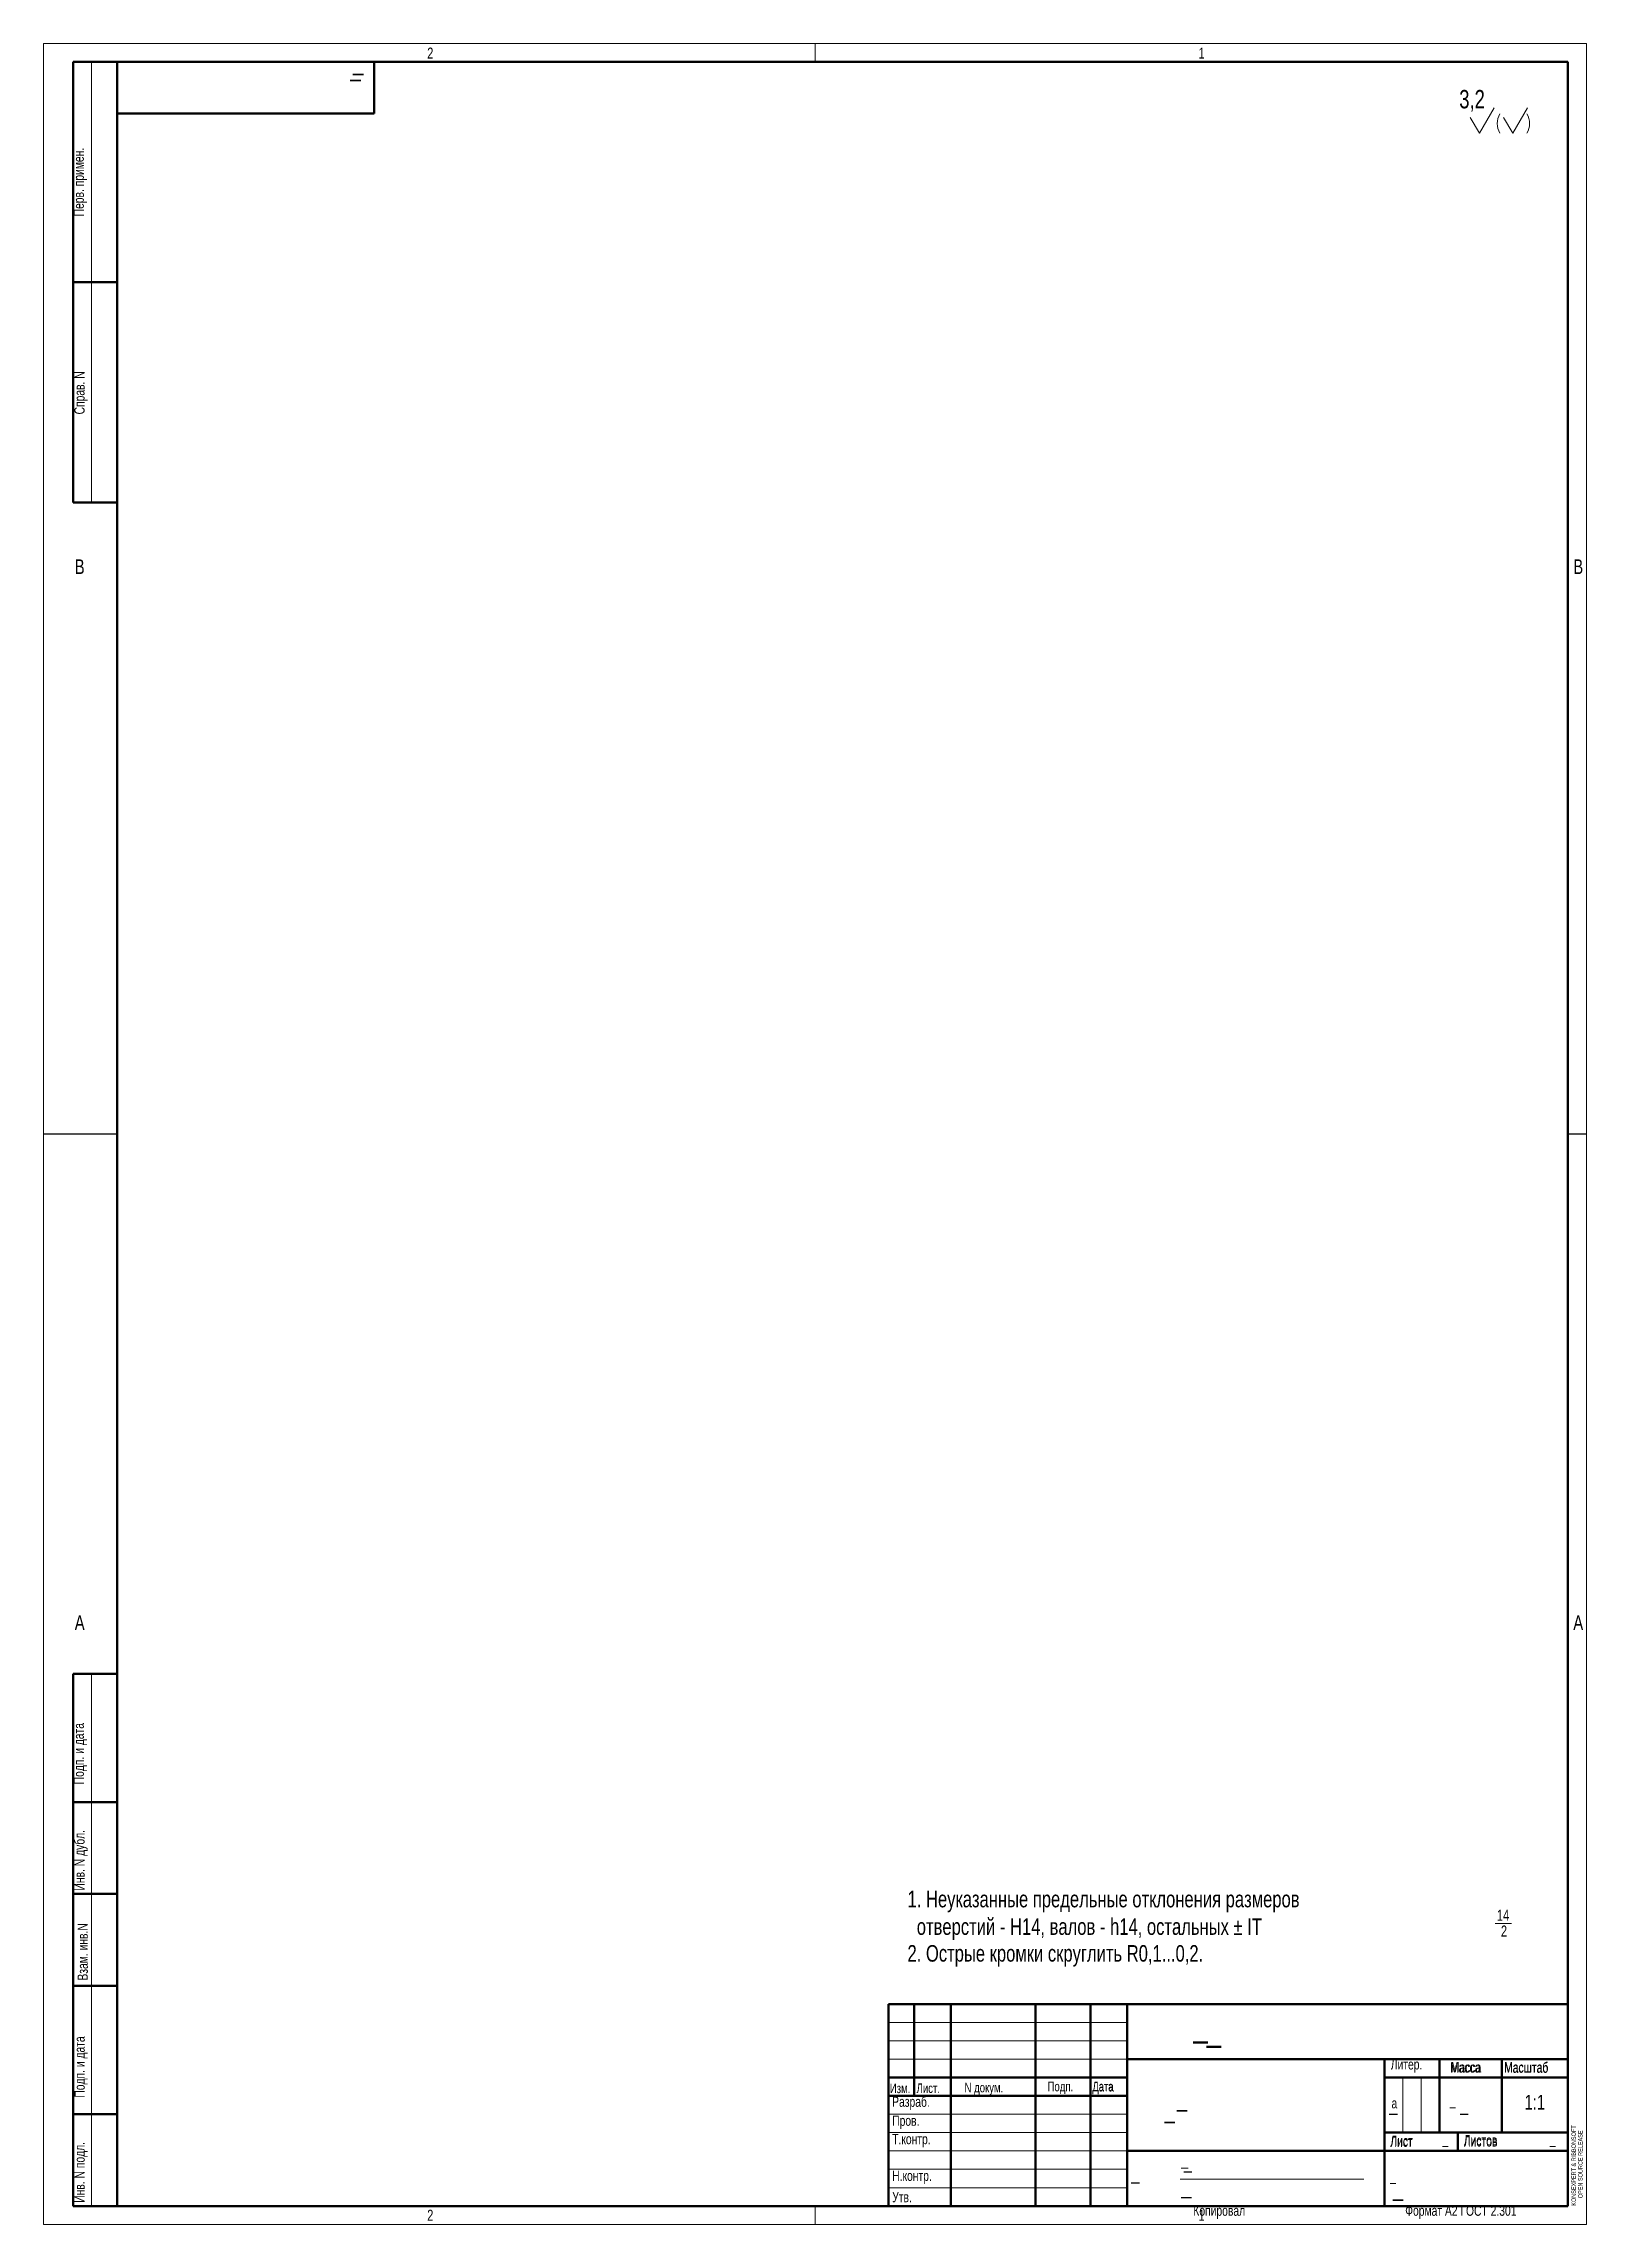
# Model space of a CAD drawing. Header units: millimetres. Extents: x 0 to 420, y 0 to 594.
import ezdxf

# ---------------------------------------------------------------- set-up
doc = ezdxf.new("R2010")
doc.units = ezdxf.units.MM
doc.layers.get('0').update_dxf_attribs({"linetype": 'CONTINUOUS'})
doc.styles.get("Standard").update_dxf_attribs({"font": 'txt', "width": 0.75})

msp = doc.modelspace()

# ---------------------------------------------------------------- linework, layer by layer
at = {"linetype": 'CONTINUOUS', "lineweight": 18}
for p, q in [((0, 0), (0, 594)), ((0, 594), (420, 594)), ((210, 589), (210, 594)), ((420, 594), (420, 0)), ((13, 469), (13, 589)), ((390.87, 569.58), (394.87, 576.51)), ((399.95, 569.58), (403.95, 576.51)), ((390.87, 569.58), (388.37, 573.91)), ((399.95, 569.58), (397.45, 573.91)), ((13, 5), (13, 150)), ((295, 55), (230, 55)), ((295, 50), (230, 50)), ((295, 45), (230, 45)), ((370, 25), (370, 40)), ((375, 25), (375, 40)), ((295, 30), (230, 30)), ((295, 25), (230, 25)), ((295, 20), (230, 20)), ((295, 15), (230, 15)), ((309.41, 12.32), (359.41, 12.32)), ((295, 10), (230, 10)), ((420, 0), (0, 0)), ((210, 0), (210, 5))]:
    msp.add_line(p, q, dxfattribs=at)
at = {"linetype": 'CONTINUOUS', "lineweight": 50}
for p, q in [((8, 469), (8, 589)), ((8, 589), (415, 589)), ((20, 5), (20, 589)), ((90, 575), (90, 589)), ((415, 589), (415, 5)), ((20, 575), (90, 575)), ((20, 529), (8, 529)), ((20, 469), (8, 469)), ((20, 150), (8, 150)), ((8, 5), (8, 150)), ((20, 115), (8, 115)), ((20, 90), (8, 90)), ((20, 65), (8, 65)), ((415, 60), (230, 60)), ((230, 5), (230, 60)), ((237, 35), (237, 60)), ((247, 5), (247, 60)), ((270, 5), (270, 60)), ((285, 5), (285, 60)), ((295, 5), (295, 60)), ((415, 45), (295, 45)), ((365, 5), (365, 45)), ((380, 25), (380, 45)), ((397, 25), (397, 45)), ((295, 40), (230, 40)), ((415, 40), (365, 40)), ((20, 30), (8, 30)), ((295, 35), (230, 35)), ((415, 25), (365, 25)), ((385, 20), (385, 25)), ((415, 20), (295, 20)), ((415, 5), (8, 5))]:
    msp.add_line(p, q, dxfattribs=at)
at = {"linetype": 'CONTINUOUS'}
for p, q in [((0, 297), (20, 297)), ((415, 297), (420, 297))]:
    msp.add_line(p, q, dxfattribs=at)
at = {"color": 7, "linetype": 'CONTINUOUS', "lineweight": 18}
msp.add_line((395.14, 82), (399.65, 82), dxfattribs=at)
at = {"linetype": 'CONTINUOUS', "lineweight": 18}
for centre, start, end in [((401.07, 572.23), 149.98986, 210.01014), ((399.19, 572.23), 329.98986, 30.01014)]:
    msp.add_arc(centre, 5.33, start, end, dxfattribs=at)

# ---------------------------------------------------------------- texts
at = {"width": 100, "attachment_point": 1}
for s, insert, char_height in [('2', (104.42, 592.91), 3), ('1', (314.42, 592.91), 3), ('B', (8.48, 453.52), 4), ('B', (416.45, 453.52), 4), ('A', (8.48, 165.92), 4), ('A', (416.45, 165.92), 4), ('2', (104.42, 3.99), 3), ('1', (314.42, 3.99), 3)]:
    msp.add_mtext(s, dxfattribs=dict(at, insert=insert, char_height=char_height))
at = {"linetype": 'CONTINUOUS', "lineweight": 18, "width": 100}
for s, insert, char_height, attachment_point, rotation in [('_', (86.29, 584.17), 5, 7, 180), ('_', (87.01, 585.8), 5, 7, 180), ('Перв.\\~примен.', (11.79, 546.95), 2.8, 7, 90), ('Справ.\\~N', (12, 493), 2.8, 7, 90), ('Подп.\\~и\\~дата', (11.76, 119.86), 2.8, 7, 90), ('Инв.\\~N\\~дубл.', (12, 90.93), 2.8, 7, 90), ('Взам.\\~инв.N', (9.23, 66.41), 2.8, 1, 90), ('Подп.\\~и\\~дата', (12, 34.52), 2.8, 7, 90), ('Инв.\\~N\\~подл.', (12, 5.88), 2.8, 7, 90), ('KONSEXPERT\\~&\\~RIBBONSOFT', (415.95, 5.07), 1.2, 1, 90), ('OPEN\\~SOURCE\\~RELEASE', (417.76, 7.12), 1.2, 1, 90)]:
    msp.add_mtext(s, dxfattribs=dict(at, insert=insert, char_height=char_height, attachment_point=attachment_point, rotation=rotation))
for s, insert, char_height, attachment_point in [('3,2', (385.39, 581.37), 5, 1), ('1.\\~Неуказанные\\~предельные\\~отклонения\\~размеров\\P\\~\\~отверстий\\~-\\~Н14,\\~валов\\~-\\~h14,\\~остальных\\~%%p\\~IT', (235.2, 90.86), 4.5, 1), ('14', (395.64, 82.71), 3, 7), ('2', (396.74, 78.41), 3, 7), ('2.\\~Острые\\~кромки\\~скруглить\\~R0,1...0,2.', (235.18, 76.07), 4.5, 1), ('_', (313.04, 49.18), 7, 7), ('_', (316.65, 48.05), 7, 7), ('Литер.', (366.75, 41.35), 2.8, 7), ('Масса', (382.88, 41.3), 2.8, 7), ('Масса', (383.14, 41.35), 2.8, 7), ('Масштаб', (397.58, 41.24), 2.8, 7), ('Масштаб', (397.66, 41.35), 2.8, 7), ('Изм.', (230.36, 38.36), 2.6, 1), ('Лист.', (237.65, 38.39), 2.6, 1), ('N\\~докум.', (250.71, 38.57), 2.6, 1), ('Подп.', (273.31, 38.86), 2.6, 1), ('Дата', (285.5, 38.8), 2.6, 1), ('Дата', (285.55, 38.86), 2.5, 1), ('Разраб.', (231.01, 31.18), 2.8, 7), ('_', (308.56, 30.66), 5, 7), ('_', (366.37, 34.98), 4, 1), ('а', (366.95, 31.56), 2.8, 7), ('_', (382.81, 31.64), 2.8, 7), ('_', (385.63, 34.92), 4, 1), ('1:1', (403.17, 35.28), 4, 1), ('Т.контр.', (231.02, 21), 2.8, 7), ('Пров.', (231.02, 26), 2.8, 7), ('_', (305.14, 27.48), 5, 7), ('Лист', (366.59, 21.07), 2.8, 7), ('Лист', (366.68, 21.33), 2.8, 7), ('Листов', (386.62, 21.48), 2.8, 7), ('Листов', (386.65, 21.15), 2.8, 7), ('_', (380.83, 21.07), 2.8, 7), ('_', (410.03, 21.07), 2.8, 7), ('Н.контр.', (231.02, 11), 2.8, 7), ('_', (309.66, 15.17), 3.5, 7), ('_', (310.39, 14.08), 4, 7), ('Утв.', (231.02, 6), 2.8, 7), ('_', (296.08, 11.1), 3.5, 7), ('_', (296.11, 11.06), 4, 7), ('_', (309.66, 7.13), 3.5, 7), ('_', (310.3, 7.12), 4, 7), ('_', (366.59, 11.04), 2.8, 7), ('_', (367.31, 12.84), 5, 1), ('Копировал', (313, 1.5), 2.8, 7), ('Формат\\~А2\\~ГОСТ\\~2.301', (370.68, 1.5), 2.8, 7)]:
    msp.add_mtext(s, dxfattribs=dict(at, insert=insert, char_height=char_height, attachment_point=attachment_point))

doc.saveas('drawing.dxf')
